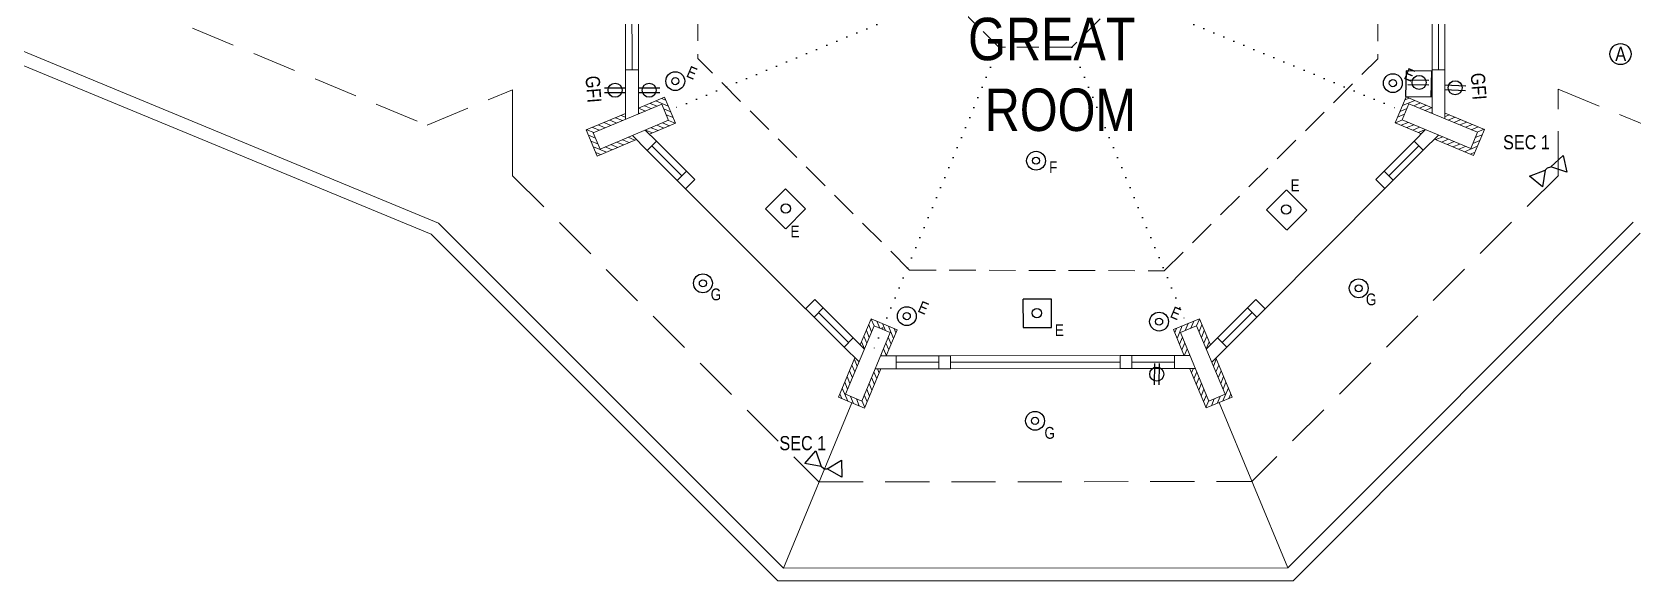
# Model space of a CAD drawing. Header units: inches. Extents: x 2775 to 14269, y 3098 to 7295.
# Drawn here: x 12943 to 13622, y 3393 to 3626 of the extents above; entities that cross this region are included whole.
import ezdxf

# ---------------------------------------------------------------- set-up
doc = ezdxf.new("R2010")
doc.units = ezdxf.units.IN
doc.header["$LTSCALE"] = 0.5
doc.header["$MEASUREMENT"] = 0
doc.linetypes.add('ACAD_ISO07W100', pattern=[3, 0, -3])
doc.linetypes.add('HIDDEN', pattern=[0.375, 0.25, -0.125])
for name, color, linetype, lineweight in [('BALCONY', 250, 'CONTINUOUS', 9), ('ELEC', 6, 'CONTINUOUS', 30), ('FOUNDATION', 250, 'CONTINUOUS', 9), ('LITE COVE', 250, 'HIDDEN', 9), ('MASONRY', 250, 'HIDDEN', 9), ('ROOFLINE', 250, 'HIDDEN', 9), ('ROOM TEXT', 252, 'CONTINUOUS', 20), ('SKYLITES', 250, 'CONTINUOUS', 9), ('WALLS', 250, 'CONTINUOUS', 9), ('WINDOWS', 250, 'CONTINUOUS', 9)]:
    doc.layers.add(name, color=color, linetype=linetype, lineweight=lineweight)
doc.layers.add('ELECTRICAL', color=1, linetype='CONTINUOUS')
doc.layers.add('LL_ELECTRICAL', color=1, linetype='CONTINUOUS')
doc.styles.add('ARCHENT', font='technical.ttf', dxfattribs={"height": 6})
doc.styles.add('ARCHENTLTD', font='technical.ttf', dxfattribs={"height": 6})
pattern_1 = [(67.511455, (26737.7978, 2.6727), (1.73241754, -0.7171851), [])]
pattern_2 = [(202.521756, (17030.3694, -9710.384), (0.71818915, -1.73200154), [])]
pattern_3 = [(337.555994, (9724.8282, -9715.329), (-0.71583818, -1.73297453), [])]

msp = doc.modelspace()

# ---------------------------------------------------------------- hatches: boundary and pattern name
at = {"layer": 'MASONRY', "lineweight": 9, "ltscale": 75}
h = msp.add_hatch(dxfattribs=at)
h.set_pattern_fill('ANSI31', color=256, scale=15, angle=67.5, style=0)
h.set_pattern_definition(pattern_3)
h.paths.add_polyline_path([(13212.94, 3588.23), (13211.52, 3591.65), (13213.6, 3592.51), (13215.88, 3587.03), (13204.83, 3582.37), (13203.12, 3584.08)])
h.paths.add_polyline_path([(13211.29, 3598.03), (13213.6, 3592.51), (13211.52, 3591.65), (13210.08, 3595.09), (13200.23, 3590.97), (13200.23, 3593.41)])
h = msp.add_hatch(dxfattribs=at)
h.set_pattern_fill('ANSI31', color=256, scale=15, angle=67.5, style=0)
h.set_pattern_definition(pattern_2)
h.paths.add_polyline_path([(13524.2, 3588.43), (13525.63, 3591.85), (13523.55, 3592.71), (13521.27, 3587.23), (13532.32, 3582.58), (13534.04, 3584.3)])
h.paths.add_polyline_path([(13525.84, 3598.23), (13523.55, 3592.71), (13525.63, 3591.85), (13527.06, 3595.29), (13536.92, 3591.19), (13536.91, 3593.63)])
h = msp.add_hatch(dxfattribs=at)
h.set_pattern_fill('ANSI31', color=256, scale=15, angle=67.5, style=0)
h.set_pattern_definition(pattern_3)
h.paths.add_polyline_path([(13197.6, 3581.82), (13199.31, 3580.11), (13182.69, 3573.09), (13178.06, 3584.16), (13194.73, 3591.12), (13194.73, 3588.68), (13181.01, 3582.95), (13183.89, 3576.04)])
h = msp.add_hatch(dxfattribs=at)
h.set_pattern_fill('ANSI31', color=256, scale=15, angle=67.5, style=0)
h.set_pattern_definition(pattern_2)
h.paths.add_polyline_path([(13539.56, 3582.05), (13537.84, 3580.33), (13554.48, 3573.33), (13559.09, 3584.41), (13542.42, 3591.34), (13542.42, 3588.9), (13556.15, 3583.19), (13553.27, 3576.28)])
h = msp.add_hatch(dxfattribs=at)
h.set_pattern_fill('ANSI31', color=256, scale=15, angle=67.5, style=0)
h.paths.add_polyline_path([(13294.29, 3493), (13296.01, 3491.28), (13300.15, 3501.11), (13303.56, 3499.69), (13304.42, 3501.77), (13298.94, 3504.05)])
h.paths.add_polyline_path([(13302.9, 3488.4), (13305.34, 3488.4), (13309.95, 3499.47), (13304.42, 3501.77), (13303.56, 3499.69), (13307, 3498.26)])
h = msp.add_hatch(dxfattribs=at)
h.set_pattern_fill('ANSI31', color=256, scale=15, angle=67.5, style=0)
h.set_pattern_definition(pattern_1)
h.paths.add_polyline_path([(13436.95, 3501.13), (13433.53, 3499.71), (13432.67, 3501.78), (13438.15, 3504.07), (13442.81, 3493.02), (13441.09, 3491.3)])
h.paths.add_polyline_path([(13427.15, 3499.49), (13432.67, 3501.78), (13433.53, 3499.71), (13430.1, 3498.27), (13434.2, 3488.42), (13431.76, 3488.42)])
h = msp.add_hatch(dxfattribs=at)
h.set_pattern_fill('ANSI31', color=256, scale=15, angle=67.5, style=0)
h.paths.add_polyline_path([(13293.75, 3485.76), (13292.04, 3487.48), (13285.03, 3470.84), (13296.11, 3466.23), (13303.05, 3482.9), (13300.61, 3482.9), (13294.9, 3469.17), (13287.98, 3472.05)])
h = msp.add_hatch(dxfattribs=at)
h.set_pattern_fill('ANSI31', color=256, scale=15, angle=67.5, style=0)
h.set_pattern_definition(pattern_1)
h.paths.add_polyline_path([(13443.35, 3485.78), (13445.07, 3487.49), (13452.07, 3470.86), (13441, 3466.25), (13434.05, 3482.92), (13436.49, 3482.92), (13442.21, 3469.19), (13449.12, 3472.07)])

# ---------------------------------------------------------------- linework, layer by layer
at = {"layer": 'BALCONY', "lineweight": 9, "ltscale": 50}
for p, q in [((13115.3, 3544.6), (12694.69, 3718.69)), ((13261.66, 3398.38), (13115.3, 3544.6)), ((13475.66, 3398.49), (13622.1, 3545.06)), ((13261.66, 3398.38), (13475.66, 3398.49))]:
    msp.add_line(p, q, dxfattribs=at)
at = {"layer": 'BALCONY', "linetype": 'ByBlock', "lineweight": 9, "ltscale": 50}
for p, q in [((13112.18, 3539.94), (12690.48, 3714.48)), ((13259.38, 3392.88), (13112.18, 3539.94)), ((13477.94, 3392.99), (13625.21, 3540.4)), ((13259.38, 3392.88), (13477.94, 3392.99))]:
    msp.add_line(p, q, dxfattribs=at)
at = {"layer": 'ELEC', "color": 5, "linetype": 'Continuous', "lineweight": 30, "ltscale": 7.5}
for centre in [(13215.81, 3604.88), (13520.22, 3604.03), (13314.01, 3505.21), (13421.05, 3502.88)]:
    msp.add_circle(centre, 4, dxfattribs=at)
at = {"layer": 'ELEC', "color": 5, "linetype": 'Continuous'}
for centre in [(13215.81, 3604.88), (13520.22, 3604.03), (13368.85, 3571.14), (13314.01, 3505.21), (13421.05, 3502.88)]:
    msp.add_circle(centre, 1.5, dxfattribs=at)
at = {"layer": 'ELEC', "color": 5, "linetype": 'Continuous', "ltscale": 7.5}
msp.add_circle((13368.85, 3571.14), 4, dxfattribs=at)
at = {"layer": 'ELEC', "color": 7, "linetype": 'Continuous'}
for centre in [(13262.7, 3550.87), (13474.91, 3550.46), (13369.2, 3506.52)]:
    msp.add_circle(centre, 1.98, dxfattribs=at)
at = {"layer": 'ELEC', "color": 4, "linetype": 'Continuous', "ltscale": 7.5}
for centre in [(13227.53, 3519.13), (13505.73, 3517.01), (13368.42, 3460.82)]:
    msp.add_circle(centre, 4, dxfattribs=at)
at = {"layer": 'ELEC', "color": 4, "linetype": 'Continuous'}
for centre in [(13227.53, 3519.13), (13505.73, 3517.01), (13368.42, 3460.82)]:
    msp.add_circle(centre, 1.5, dxfattribs=at)
at = {"layer": 'ELECTRICAL', "color": 1, "linetype": 'Continuous', "ltscale": 0.75}
for p, q in [((13185.76, 3602.02), (13194.76, 3602.01)), ((13185.76, 3600.02), (13194.76, 3600.01)), ((13200.23, 3602.02), (13209.24, 3602.01)), ((13200.23, 3600.02), (13209.24, 3600.01)), ((13526.51, 3603.42), (13535.51, 3603.27)), ((13526.54, 3605.42), (13535.54, 3605.27)), ((13542.11, 3601.28), (13551.1, 3600.86)), ((13542.2, 3603.27), (13551.2, 3602.86)), ((13419.04, 3485.13), (13419.01, 3476.13)), ((13421.04, 3485.12), (13421.01, 3476.12))]:
    msp.add_line(p, q, dxfattribs=at)
at = {"layer": 'ELECTRICAL', "color": 7, "linetype": 'Continuous', "ltscale": 0.375}
for p, q in [((13587.22, 3568.47), (13592.5, 3573.29)), ((13592.5, 3573.29), (13594, 3566.28)), ((13578.15, 3564.63), (13584.83, 3567.11)), ((13584.83, 3567.11), (13583.68, 3560.06)), ((13594, 3566.28), (13587.22, 3568.47)), ((13583.68, 3560.06), (13578.15, 3564.63)), ((13270.7, 3442.68), (13275.38, 3448.11)), ((13275.38, 3448.11), (13277.72, 3441.39)), ((13280.26, 3440.38), (13286.36, 3444.11)), ((13286.36, 3444.11), (13286.49, 3436.94)), ((13277.72, 3441.39), (13270.7, 3442.68)), ((13286.49, 3436.94), (13280.26, 3440.38))]:
    msp.add_line(p, q, dxfattribs=at)
at = {"layer": 'ELECTRICAL', "color": 7, "linetype": 'Continuous', "ltscale": 0.75}
for p, q in [((13585.84, 3568.13), (13584.83, 3567.11)), ((13585.84, 3568.13), (13587.22, 3568.47)), ((13278.84, 3440.49), (13277.72, 3441.39)), ((13278.84, 3440.49), (13280.26, 3440.38))]:
    msp.add_line(p, q, dxfattribs=at)
at = {"layer": 'ELECTRICAL', "color": 1, "linetype": 'Continuous', "lineweight": 30, "ltscale": 0.375}
msp.add_lwpolyline([(13525.83, 3609.27), (13525.65, 3598.41), (13536.5, 3598.23), (13536.69, 3609.08)], close=True, dxfattribs=at)
at = {"layer": 'ELECTRICAL', "color": 1, "linetype": 'Continuous', "lineweight": 30, "ltscale": 0.75}
for centre, radius in [((13616.79, 3616.36), 4.48), ((13531.36, 3604.34), 2.98), ((13190.26, 3601.03), 2.98), ((13204.73, 3601.03), 2.98), ((13546.65, 3602.09), 2.98), ((13420.04, 3480.63), 2.98)]:
    msp.add_circle(centre, radius, dxfattribs=at)
at = {"layer": 'FOUNDATION', "linetype": 'Continuous', "lineweight": 9, "ltscale": 25}
for p, q in [((13261.66, 3398.38), (13290.66, 3468.5)), ((13475.66, 3398.49), (13446.59, 3468.58))]:
    msp.add_line(p, q, dxfattribs=at)
at = {"layer": 'LITE COVE', "linetype": 'ACAD_ISO07W100', "lineweight": 30, "ltscale": 3}
for p, q in [((13331.03, 3641.22), (13213.58, 3592.55)), ((13406.03, 3641.24), (13523.5, 3592.6)), ((13353.01, 3619.26), (13298.86, 3488.44)), ((13384.08, 3619.28), (13433.17, 3500.76))]:
    msp.add_line(p, q, dxfattribs=at)
at = {"layer": 'LITE COVE', "ltscale": 90}
for p, q in [((13225.4, 3633.19), (13225.41, 3614.43)), ((13513.79, 3633.15), (13513.79, 3614.3)), ((13315.17, 3524.75), (13225.41, 3614.43)), ((13423.21, 3524.44), (13513.79, 3614.3)), ((13315.17, 3524.75), (13423.21, 3524.44))]:
    msp.add_line(p, q, dxfattribs=at)
at = {"layer": 'LL_ELECTRICAL', "color": 7, "linetype": 'Continuous', "lineweight": 30, "ltscale": 50}
for p, q in [((13262.52, 3559.27), (13254.05, 3550.76)), ((13271.11, 3550.71), (13262.6, 3559.18)), ((13475.1, 3558.78), (13466.64, 3550.27)), ((13483.69, 3550.22), (13475.18, 3558.68)), ((13254.05, 3550.76), (13262.56, 3542.3)), ((13262.64, 3542.21), (13271.11, 3550.71)), ((13466.64, 3550.27), (13475.14, 3541.81)), ((13475.23, 3541.71), (13483.69, 3550.22)), ((13363.31, 3512.41), (13363.34, 3500.41)), ((13375.43, 3512.43), (13363.43, 3512.4)), ((13375.46, 3500.43), (13375.43, 3512.43)), ((13363.34, 3500.4), (13375.46, 3500.43))]:
    msp.add_line(p, q, dxfattribs=at)
at = {"layer": 'MASONRY', "linetype": 'Continuous', "ltscale": 1.5}
for p, q in [((13200.23, 3593.41), (13211.29, 3598.03)), ((13215.88, 3587.03), (13211.29, 3598.03)), ((13521.27, 3587.23), (13525.84, 3598.23)), ((13536.91, 3593.63), (13525.84, 3598.23)), ((13178.06, 3584.16), (13194.73, 3591.12)), ((13215.88, 3587.03), (13204.83, 3582.37)), ((13521.27, 3587.23), (13532.32, 3582.58)), ((13559.09, 3584.41), (13542.42, 3591.34)), ((13182.69, 3573.09), (13178.06, 3584.16)), ((13199.31, 3580.11), (13182.69, 3573.09)), ((13537.84, 3580.33), (13554.48, 3573.33)), ((13554.48, 3573.33), (13559.09, 3584.41)), ((13438.15, 3504.07), (13427.15, 3499.49)), ((13431.76, 3488.42), (13427.15, 3499.49)), ((13438.15, 3504.07), (13442.81, 3493.02)), ((13445.07, 3487.49), (13452.07, 3470.86)), ((13441, 3466.25), (13434.05, 3482.92)), ((13452.07, 3470.86), (13441, 3466.25))]:
    msp.add_line(p, q, dxfattribs=at)
at = {"layer": 'MASONRY', "linetype": 'Continuous', "lineweight": 9, "ltscale": 1.5}
for p, q in [((13298.94, 3504.05), (13294.29, 3493)), ((13298.94, 3504.05), (13309.95, 3499.47)), ((13305.34, 3488.4), (13309.95, 3499.47)), ((13292.04, 3487.48), (13285.03, 3470.84)), ((13296.11, 3466.23), (13303.05, 3482.9)), ((13285.03, 3470.84), (13296.11, 3466.23))]:
    msp.add_line(p, q, dxfattribs=at)
at = {"layer": 'ROOFLINE', "linetype": 'HIDDEN', "ltscale": 150}
for p, q in [((12984.99, 3638.03), (13110.49, 3586.24)), ((13110.49, 3586.24), (13146.73, 3601.25)), ((13146.72, 3601.25), (13146.73, 3564.81)), ((13146.75, 3564.77), (13146.73, 3601.25)), ((13590.42, 3564.87), (13590.41, 3601.47)), ((13590.41, 3601.47), (13626.68, 3586.47)), ((13146.75, 3564.77), (13276.71, 3434.94)), ((13590.44, 3564.92), (13460.45, 3435.03)), ((13276.71, 3434.94), (13460.45, 3435.03))]:
    msp.add_line(p, q, dxfattribs=at)
at = {"layer": 'SKYLITES', "linetype": 'HIDDEN', "ltscale": 75}
for p, q in [((13353.02, 3619.25), (13331.02, 3641.22)), ((13406.04, 3641.25), (13384.09, 3619.27)), ((13384.09, 3619.27), (13353.02, 3619.25))]:
    msp.add_line(p, q, dxfattribs=at)
at = {"layer": 'WALLS', "lineweight": 20, "ltscale": 50}
for p, q in [((13194.73, 3609.66), (13194.7, 3669.66)), ((13200.23, 3609.66), (13200.2, 3669.66)), ((13536.86, 3609.68), (13536.83, 3669.68)), ((13542.34, 3609.68), (13542.33, 3669.68))]:
    msp.add_line(p, q, dxfattribs=at)
at = {"layer": 'WALLS', "ltscale": 50}
for p, q in [((13194.68, 3609.66), (13200.23, 3609.66)), ((13194.74, 3588.68), (13194.73, 3609.66)), ((13200.24, 3590.98), (13200.23, 3609.66)), ((13536.87, 3591.21), (13536.86, 3609.68)), ((13536.86, 3609.68), (13542.34, 3609.68)), ((13542.34, 3588.93), (13542.34, 3609.68)), ((13207.81, 3579.4), (13203.07, 3584.13)), ((13207.81, 3579.4), (13203.92, 3575.51)), ((13529.24, 3579.46), (13534.11, 3584.34)), ((13529.24, 3579.46), (13533.14, 3575.56)), ((13220.54, 3566.68), (13216.65, 3562.78)), ((13224.08, 3563.14), (13220.54, 3566.68)), ((13512.99, 3563.19), (13516.52, 3566.73)), ((13516.52, 3566.73), (13520.42, 3562.83)), ((13216.64, 3562.78), (13220.18, 3559.24)), ((13224.08, 3563.14), (13220.19, 3559.25)), ((13512.99, 3563.19), (13516.89, 3559.29)), ((13275.02, 3512.26), (13271.12, 3508.36)), ((13278.55, 3508.72), (13275.02, 3512.26)), ((13458.57, 3508.72), (13462.1, 3512.25)), ((13462.1, 3512.25), (13465.99, 3508.36)), ((13278.55, 3508.72), (13274.66, 3504.82)), ((13458.57, 3508.72), (13462.46, 3504.83)), ((13291.29, 3496), (13287.39, 3492.1)), ((13296.06, 3491.23), (13291.29, 3496)), ((13441.06, 3491.2), (13445.84, 3495.98)), ((13445.84, 3495.98), (13449.74, 3492.09)), ((13302.9, 3488.4), (13309.55, 3488.41)), ((13309.55, 3488.41), (13309.56, 3482.92)), ((13327.55, 3488.42), (13327.56, 3482.93)), ((13327.55, 3488.42), (13332.55, 3488.42)), ((13332.55, 3488.42), (13332.56, 3482.93)), ((13404.55, 3488.45), (13409.55, 3488.46)), ((13404.55, 3488.45), (13404.56, 3482.96)), ((13409.55, 3488.46), (13409.56, 3482.96)), ((13427.55, 3488.46), (13434.18, 3488.47)), ((13427.55, 3488.46), (13427.56, 3482.97))]:
    msp.add_line(p, q, dxfattribs=at)
at = {"layer": 'WALLS', "ltscale": 1.5}
for p, q in [((13181.01, 3582.95), (13210.08, 3595.09)), ((13212.94, 3588.23), (13210.08, 3595.09)), ((13524.2, 3588.43), (13527.06, 3595.29)), ((13556.15, 3583.19), (13527.06, 3595.29)), ((13212.92, 3588.3), (13183.89, 3576.04)), ((13524.23, 3588.49), (13553.27, 3576.28)), ((13183.89, 3576.04), (13181.01, 3582.95)), ((13553.27, 3576.28), (13556.15, 3583.19)), ((13300.21, 3501.09), (13287.98, 3472.05)), ((13294.9, 3469.17), (13307, 3498.26)), ((13300.15, 3501.11), (13307, 3498.26)), ((13436.95, 3501.13), (13430.1, 3498.27)), ((13442.21, 3469.19), (13430.1, 3498.27)), ((13436.89, 3501.1), (13449.12, 3472.07)), ((13287.98, 3472.05), (13294.9, 3469.17)), ((13449.12, 3472.07), (13442.21, 3469.19))]:
    msp.add_line(p, q, dxfattribs=at)
at = {"layer": 'WALLS', "ltscale": 75}
for p, q in [((13197.6, 3581.82), (13203.92, 3575.51)), ((13533.13, 3575.57), (13539.59, 3582.03)), ((13216.65, 3562.79), (13220.19, 3559.25)), ((13516.88, 3559.3), (13520.41, 3562.84)), ((13271.13, 3508.36), (13274.67, 3504.83)), ((13462.46, 3504.83), (13465.99, 3508.37)), ((13287.4, 3492.11), (13293.75, 3485.76)), ((13443.37, 3485.72), (13449.73, 3492.1)), ((13300.61, 3482.9), (13309.56, 3482.91)), ((13327.56, 3482.92), (13332.56, 3482.92)), ((13404.56, 3482.95), (13409.56, 3482.96)), ((13427.56, 3482.96), (13436.47, 3482.97))]:
    msp.add_line(p, q, dxfattribs=at)
at = {"layer": 'WALLS', "lineweight": 9, "ltscale": 50}
for p, q in [((13220.54, 3566.68), (13207.81, 3579.4)), ((13516.52, 3566.73), (13529.24, 3579.46)), ((13291.29, 3496), (13278.55, 3508.72)), ((13445.84, 3495.98), (13458.57, 3508.72)), ((13309.55, 3488.41), (13327.55, 3488.42)), ((13332.55, 3488.42), (13404.55, 3488.45)), ((13409.55, 3488.46), (13427.55, 3488.46))]:
    msp.add_line(p, q, dxfattribs=at)
at = {"layer": 'WALLS', "lineweight": 9, "ltscale": 75}
for p, q in [((13203.92, 3575.51), (13216.65, 3562.79)), ((13520.41, 3562.84), (13533.13, 3575.57)), ((13274.67, 3504.83), (13287.4, 3492.11)), ((13449.73, 3492.1), (13462.46, 3504.83)), ((13309.56, 3482.91), (13327.56, 3482.92)), ((13332.56, 3482.92), (13404.56, 3482.95)), ((13409.56, 3482.96), (13427.56, 3482.96))]:
    msp.add_line(p, q, dxfattribs=at)
at = {"layer": 'WALLS', "linetype": 'Continuous', "lineweight": 9, "ltscale": 50}
for p, q in [((13220.19, 3559.25), (13271.12, 3508.36)), ((13465.99, 3508.36), (13516.89, 3559.29))]:
    msp.add_line(p, q, dxfattribs=at)
at = {"layer": 'WINDOWS', "ltscale": 75}
for p, q in [((13197.44, 3669.66), (13197.45, 3609.66)), ((13539.63, 3609.68), (13539.61, 3669.68)), ((13205.86, 3577.45), (13218.6, 3564.73)), ((13518.47, 3564.78), (13531.19, 3577.51)), ((13276.6, 3506.77), (13289.34, 3494.05)), ((13447.79, 3494.04), (13460.51, 3506.77)), ((13309.55, 3485.66), (13327.55, 3485.67)), ((13332.55, 3485.67), (13404.55, 3485.71)), ((13409.55, 3485.71), (13427.55, 3485.72))]:
    msp.add_line(p, q, dxfattribs=at)

# ---------------------------------------------------------------- texts
at = {"layer": 'ELECTRICAL', "color": 1, "linetype": 'Continuous', "ltscale": 0.375, "insert": (13614.59, 3619.46), "char_height": 6, "width": 7, "attachment_point": 1, "style": 'ARCHENT'}
msp.add_mtext('A', dxfattribs=at)
at = {"layer": 'ELECTRICAL', "color": 1, "linetype": 'Continuous', "ltscale": 0.75, "char_height": 6, "attachment_point": 1, "rotation": 274.40858, "style": 'ARCHENT'}
for insert in [(13183.67, 3607.4), (13559.18, 3608.63)]:
    msp.add_mtext('GFI ', dxfattribs=dict(at, insert=insert))
at = {"layer": 'ELECTRICAL', "color": 7, "linetype": 'Continuous', "ltscale": 0.375, "char_height": 5, "width": 26.5, "attachment_point": 1, "rotation": 337, "style": 'ARCHENT'}
for insert in [(13222.1, 3611.49), (13526.51, 3610.64), (13320.3, 3511.82), (13427.34, 3509.49)]:
    msp.add_mtext('E', dxfattribs=dict(at, insert=insert))
at = {"layer": 'ELECTRICAL', "color": 7, "linetype": 'Continuous', "ltscale": 0.375, "width": 26.5, "attachment_point": 1, "style": 'ARCHENT'}
for s, insert, char_height in [('SEC 1', (13566.98, 3581.98), 6), ('F', (13374.38, 3570.87), 5), ('E', (13476.8, 3563.18), 5), ('E', (13264.67, 3543.6), 5), ('G', (13230.82, 3516.93), 5), ('G', (13508.79, 3514.82), 5), ('E', (13376.8, 3501.73), 5), ('G', (13372.42, 3458.2), 5), ('SEC 1', (13259.98, 3454.35), 6)]:
    msp.add_mtext(s, dxfattribs=dict(at, insert=insert, char_height=char_height))
at = {"layer": 'ROOM TEXT', "insert": (13234.56, 3631.75, -1373.14), "char_height": 18, "width": 271, "attachment_point": 1, "style": 'ARCHENTLTD'}
msp.add_mtext('{\\W9.1979;  }GREAT\\P{\\W9.8137;  }ROOM', dxfattribs=at)

doc.saveas('drawing.dxf')
